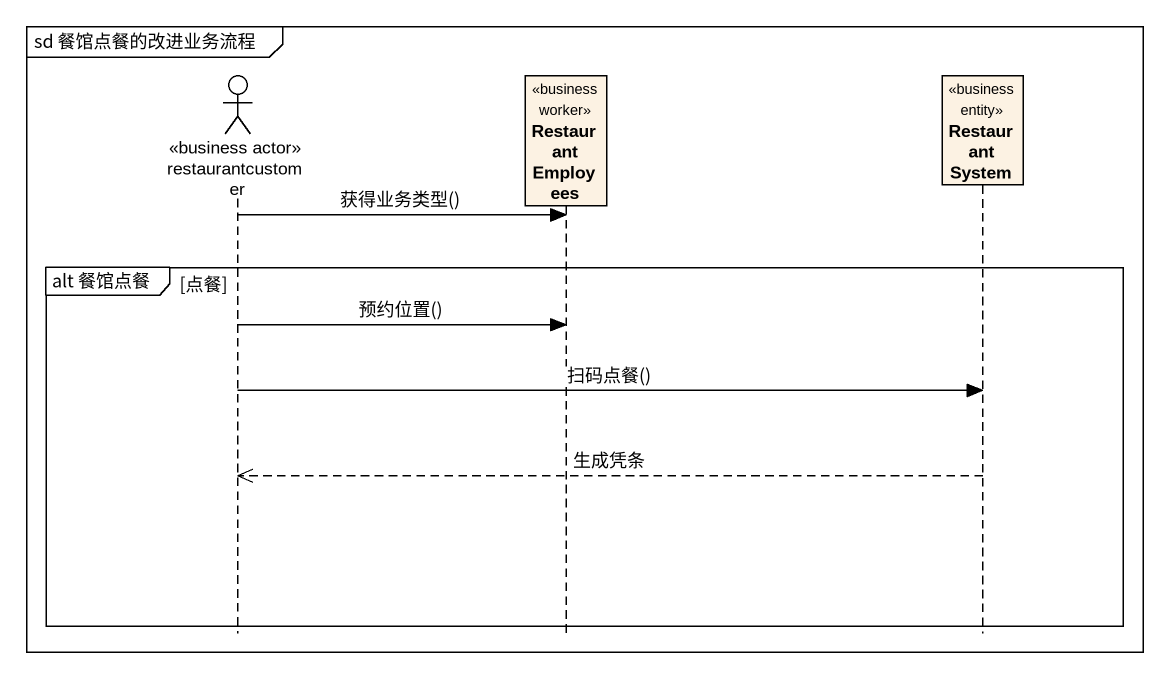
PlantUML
@startuml
mainframe sd 餐馆点餐的改进业务流程
hide footbox
actor restaurantcustomer <<business actor>>
participant RestaurantEmployees <<business worker>>
participant RestaurantSystem <<business entity>>

restaurantcustomer -> RestaurantEmployees : 获得业务类型()
group alt 餐馆点餐 [点餐]
  restaurantcustomer -> RestaurantEmployees : 预约位置()
  restaurantcustomer -> RestaurantSystem : 扫码点餐()
  RestaurantSystem -->> restaurantcustomer : 生成凭条
end
@enduml
